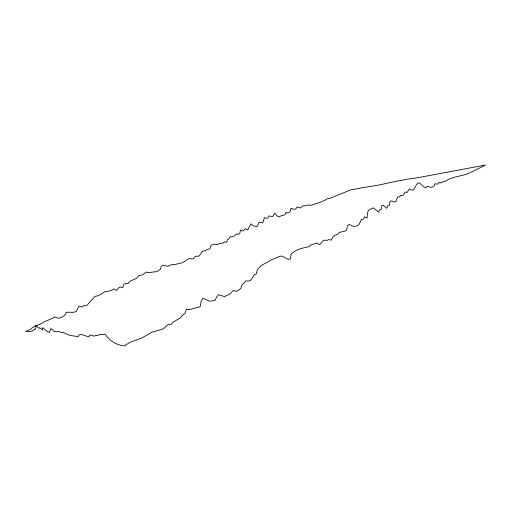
<?xml version="1.0" encoding="UTF-8"?>
<svg xmlns="http://www.w3.org/2000/svg" width="511" height="511" viewBox="0 0 511 511"><rect width="100%" height="100%" fill="white"/><g stroke="black" fill="none" stroke-linecap="round" stroke-linejoin="round"><path stroke-width="0.77" d="M35.879 325.373L35.879 327.704L34.844 329.78L33.783 329.448L32.583 331.032L30.909 331.39L25.55 331.352L30.373 329.569C33.688 325.354 39.622 325.392 43.697 322.071C47.51 320.493 51.234 318.921 54.99 316.999L58.139 318.289A13.101 12.539 -74.1 0 0 64.75 315.242L66.2 312.387C69.534 311.736 72.837 313.122 76.12 311.563L78.988 306.006L81.945 307.124L83.791 305.45L86.448 305.865L95.046 296.316C99.204 296.137 101.945 293.403 105.247 291.462C108.268 291.73 111.296 290.65 113.781 288.971L116.687 290.427L118.226 288.332L120.015 286.914L122.697 287.865L123.732 284.518L125.597 283.369L127.974 283.567C130.171 279.236 136.673 280.347 138.577 275.691L142.697 274.784L146.101 272.069C149.755 273.423 153.191 271.418 156.896 271.756L160.301 269.329L161.38 266.455L163.054 265.215L167.704 266.314L171.332 264.743L175.382 264.391L182.983 262.571L187.837 259.115L189.658 258.553L191.817 258.949L193.682 258.547L194.998 256.65L196.792 256.094L198.836 256.254L202.861 251.003L204.796 250.933L206.355 249.847L209.861 248.78L210.788 245.989L213.898 243.932L216.121 244.807L217.897 244.443L219.449 243.46L223.103 243.127L224.495 241.767L226.571 242.329L227.491 239.672L228.979 238.631L230.142 236.676L232.083 236.938L235.188 235.335L236.497 233.853L238.516 234.428L239.838 233.022L240.547 229.886L242.789 231.144L245.484 228.596L247.733 229.924L250.927 223.844L253.411 225.926L257.129 226.558L259.103 222.202L262.801 222.917L264.411 217.635L266.32 218.223L267.943 217.993L268.927 215.923L272.555 216.651L274.726 213.202L277.39 216.134L279.351 217.003L280.654 215.981L285.144 214.671L285.968 212.276L287.891 213.151L289.296 212.506L290.376 210.922L291.04 208.111L292.995 209.133L294.649 209.286L296.029 208.648L297.044 206.942L300.557 207.964L302.997 205.85C305.604 206.45 308.063 204.113 310.611 205.365C316.526 203.538 322.875 201.839 327.934 198.357L329.448 198.453L347.32 191.286A46.993 33.617 83.3 0 1 351.051 189.773L360.191 188.214A48.194 33.592 60.9 0 1 364.164 187.473L379.245 184.956L396.229 181.258A50.889 37.194 59.2 0 1 400.72 180.651L405.102 179.521L417.481 177.758L448.256 172.028A54.837 42.771 55.5 0 1 453.359 171.076L485.45 165.008L475.454 170.137A58.861 36.39 78.1 0 1 471.57 171.881C463.388 176.819 452.842 175.592 445.343 181.386L442.354 182.031L441.044 183.002L439.23 182.331L438.151 184.094L434.835 183.877L433.928 186.266L432.51 187L430.952 187.294L427.337 186.298L426.168 187.914L424.258 187.154L419.62 183.034L417.909 182.964C415.986 185.078 415.015 187.786 413.246 190.066L411.496 190.015L409.464 189.057L407.031 192.481L405.121 191.976L404.041 194.199L402.713 195.611L400.835 195.298L399.545 196.895L397.737 196.856L395.686 201.819L393.892 201.883L391.771 200.938L390.046 201.277L389.478 205.307L387.772 205.748L386.731 208.322L384.074 205.805L382.017 205.224L381.378 209.12L379.692 209.759L378.574 212.18L373.381 207.849L368.374 210.257L367.454 213.464L367.026 218.197L364.611 216.785L363.41 219.162L361.501 219.366L359.137 224.348L357.579 225.709L353.816 226.526L349.083 224.463L347.454 225.741L346.701 229.733L345.097 231.125L339.272 232.409L337.765 234.204C334.641 234.824 332.227 237.2 331.256 240.196L328.899 239.563L327.027 240.413L324.747 240.074L322.888 241.032L319.707 244.641L316.961 243.012L310.886 244.826L309.238 246.609C302.627 248.129 296.176 249.119 291.098 254.184L290.357 258.905L288.134 259.32L282.276 256.126L279.907 256.228L271.443 259.888L261.019 265.643L257.391 269.719L256.311 273.89L254.139 274.995L250.792 280.105L248.557 281.127L245.861 280.871L242.067 284.972L240.713 288.6L238.624 290.191L236.369 291.359L233.374 290.478L229.394 294.464L226.941 295.217L224.712 296.629L218.523 294.758L216.613 297.172L215.01 300.474L209.67 301.266L202.848 298.169L201.155 301.407L200.197 306.67L189.581 309.589L186.426 309.059L185.052 313.396L182.663 315.025L180.645 317.689L173.172 322.096L170.981 324.453L167.966 324.645L163.316 328.835L151.939 332.227L141.304 338.276L129.666 342.434L127.335 344.107L125.955 344.35L125.125 345.992C117.019 345.302 109.635 341.163 105.081 334.143L102.641 334.782L101.101 334.264L98.712 334.897L97.729 335.708L96.228 335.19L94.075 336.244L92.472 335.401L89.815 335.037L89.176 336.589L86.563 336.219L82.328 334.711L79.92 334.679L78.918 335.133L78.298 336.538L77.097 336.462L69.815 335.401L63.096 332.418L62.189 332.859L58.375 331.371L56.453 331.856L54.16 331.345L50.94 328.477L49.484 332.437L47.082 331.447L42.573 327.628L42.547 329.985L39.679 327.685L39.008 328.407L35.879 325.373"/></g></svg>
